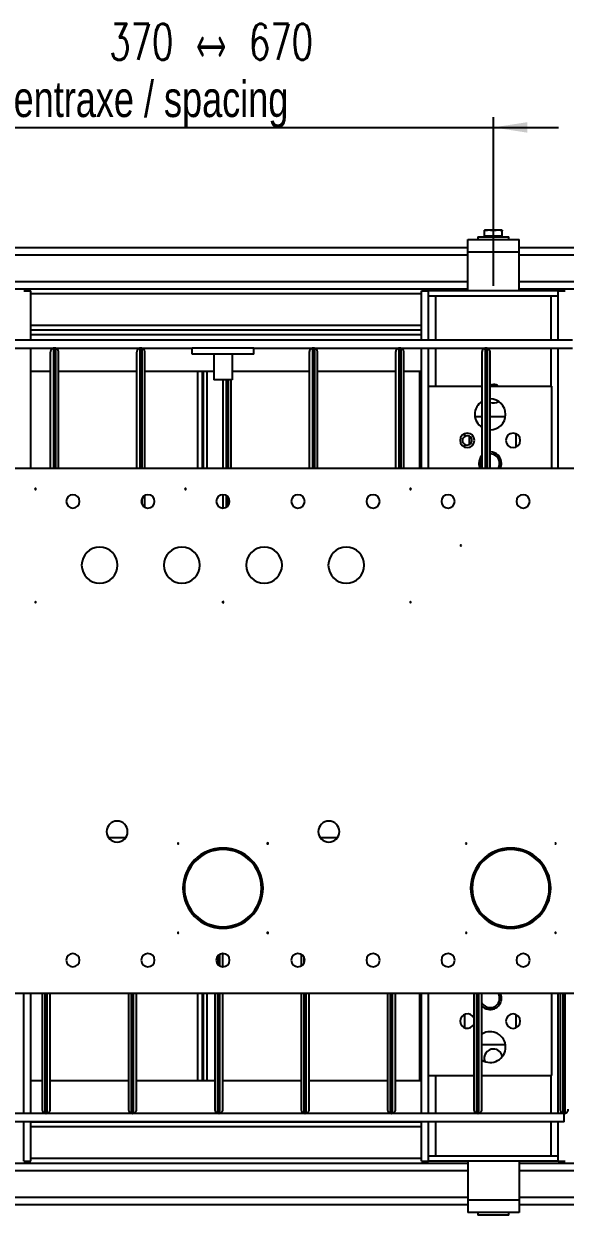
# Model space of a CAD drawing. Header units: millimetres. Extents: x -507 to 594, y -6 to 528.
# Drawn here: x 232.7 to 285.4, y 63.3 to 179.1 of the extents above; entities that cross this region are included whole.
import ezdxf

# ---------------------------------------------------------------- set-up
doc = ezdxf.new("R2010")
doc.units = ezdxf.units.MM
doc.layers.add('FORMAT', color=7, linetype='Continuous')
doc.styles.add('SLDTEXTSTYLE2', font='TXT', dxfattribs={"width": 0.75})
doc.styles.add('SLDTEXTSTYLE3', font='TXT', dxfattribs={"width": 0.694444, "bigfont": 'bigfont'})
doc.dimstyles.new('SLDDIMSTYLE0', dxfattribs={"dimtxt": 3.5, "dimasz": 3.302, "dimexe": 0, "dimexo": 0.0625, "dimgap": 0.875, "dimtad": 1, "dimdec": 0, "dimlfac": 10, "dimrnd": 1e-09, "dimzin": 12, "dimdsep": 46, "dimtxsty": 'SLDTEXTSTYLE2', "dimsah": 1, "dimcen": 0.09, "dimadec": 0, "dimazin": 3, "dimtfac": 1, "dimtdec": 0, "dimtofl": 0, "dimtmove": 0, "dimatfit": 3, "dimfxl": 0, "dimfrac": 2, "dimtolj": 1, "dimtzin": 12, "dimarcsym": 0})
doc.dimstyles.new('SLDDIMSTYLE2', dxfattribs={"dimtxt": 3.5, "dimasz": 3.302, "dimexe": 0, "dimexo": 0.0625, "dimgap": 0.875, "dimtad": 1, "dimlfac": 10, "dimrnd": 1e-09, "dimzin": 12, "dimdsep": 46, "dimtxsty": 'SLDTEXTSTYLE2', "dimsah": 1, "dimcen": 0.09, "dimadec": 0, "dimazin": 3, "dimtfac": 1, "dimtmove": 0, "dimatfit": 0, "dimfxl": 0, "dimfrac": 2, "dimtolj": 1, "dimtzin": 12, "dimarcsym": 0})
doc.dimstyles.new('SLDDIMSTYLE3', dxfattribs={"dimtxt": 3.5, "dimasz": 3.302, "dimexe": 0, "dimexo": 0.0625, "dimgap": 0.875, "dimtad": 1, "dimlfac": 10, "dimrnd": 1e-09, "dimzin": 12, "dimdsep": 46, "dimtxsty": 'SLDTEXTSTYLE2', "dimsah": 1, "dimcen": 0.09, "dimadec": 0, "dimazin": 3, "dimtfac": 1, "dimtofl": 0, "dimtmove": 0, "dimatfit": 3, "dimfxl": 0, "dimfrac": 2, "dimtolj": 1, "dimtzin": 12, "dimarcsym": 0})

# ---------------------------------------------------------------- blocks, each defined once
blk = doc.blocks.new('_D_2')
at = {"layer": 'FORMAT'}
for p, q in [((226.38, 153.68), (226.38, 170.07)), ((278.38, 153.68), (278.38, 170.07)), ((226.38, 169.07), (220.03, 169.07)), ((226.38, 169.07), (278.38, 169.07)), ((278.38, 169.07), (284.73, 169.07))]:
    blk.add_line(p, q, dxfattribs=at)
for points in [[(226.38, 169.07), (223.08, 169.58), (223.08, 168.56)], [(278.38, 169.07), (281.68, 168.56), (281.68, 169.58)]]:
    blk.add_solid(points, dxfattribs=at)
at = {"layer": 'FORMAT', "char_height": 3.5, "attachment_point": 1}
for s, insert, style in [('370 ↔ 670', (241, 179.14), 'SLDTEXTSTYLE3'), ('entraxe / spacing', (231.7, 173.58), 'SLDTEXTSTYLE2')]:
    blk.add_mtext(s, dxfattribs=dict(at, insert=insert, style=style))
blk = doc.blocks.new('_D_4')
at = {"layer": 'FORMAT'}
for p, q in [((189.88, 67.38), (189.88, 50.14)), ((314.88, 67.38), (314.88, 50.14)), ((314.88, 51.14), (189.88, 51.14))]:
    blk.add_line(p, q, dxfattribs=at)
for points in [[(189.88, 51.14), (193.18, 50.63), (193.18, 51.65)], [(314.88, 51.14), (311.58, 51.65), (311.58, 50.63)]]:
    blk.add_solid(points, dxfattribs=at)
at = {"layer": 'FORMAT', "char_height": 3.5, "attachment_point": 1, "style": 'SLDTEXTSTYLE2'}
for s, insert in [('1250', (247.21, 61.21)), ('intérieur bac / internal tank', (221.72, 55.65))]:
    blk.add_mtext(s, dxfattribs=dict(at, insert=insert))
blk = doc.blocks.new('_D_5')
at = {"layer": 'FORMAT'}
for p, q in [((184.18, 90.14), (184.18, 33.53)), ((318.88, 67.38), (318.88, 33.53)), ((184.18, 34.53), (318.88, 34.53))]:
    blk.add_line(p, q, dxfattribs=at)
for points in [[(184.18, 34.53), (187.48, 34.03), (187.48, 35.04)], [(318.88, 34.53), (315.58, 35.04), (315.58, 34.03)]]:
    blk.add_solid(points, dxfattribs=at)
at = {"layer": 'FORMAT', "char_height": 3.5, "attachment_point": 1, "style": 'SLDTEXTSTYLE2'}
for s, insert in [('1349', (247.21, 44.6)), ('hors tout sans bouchon / overall without cap', (201.87, 39.05))]:
    blk.add_mtext(s, dxfattribs=dict(at, insert=insert))

msp = doc.modelspace()

# ---------------------------------------------------------------- linework, layer by layer
at = {"color": 7, "linetype": 'Continuous', "lineweight": 25}
for p, q in [((277.956, 159.0723), (277.531, 159.0723)), ((277.531, 158.4923), (277.531, 159.0244)), ((278.806, 159.0723), (277.956, 159.0723)), ((278.381, 158.4923), (278.381, 159.0244)), ((279.231, 159.0244), (278.806, 159.0723)), ((279.231, 159.0723), (278.806, 159.0723)), ((279.231, 159.0723), (279.231, 159.0244)), ((279.231, 158.4923), (279.231, 159.0244)), ((275.881, 156.9823), (275.881, 158.1823)), ((275.881, 158.1823), (280.881, 158.1823)), ((276.881, 158.4323), (276.881, 158.1823)), ((276.881, 158.4323), (279.881, 158.4323)), ((278.381, 158.4923), (277.531, 158.4923)), ((277.6495, 158.4923), (277.6495, 158.4323)), ((279.231, 158.4923), (278.381, 158.4923)), ((279.1125, 158.4323), (279.1125, 158.4923)), ((279.881, 158.1823), (279.881, 158.4323)), ((280.881, 156.9823), (280.881, 158.1823)), ((228.881, 157.3823), (275.881, 157.3823)), ((275.881, 153.1823), (275.881, 156.9823)), ((275.881, 156.9823), (280.881, 156.9823)), ((280.881, 157.3823), (315.281, 157.3823)), ((280.881, 153.1823), (280.881, 156.9823)), ((228.881, 153.3823), (275.881, 153.3823)), ((232.691, 153.1823), (233.381, 153.1823)), ((233.381, 148.4209), (233.381, 153.1823)), ((271.381, 148.4209), (271.381, 153.1823)), ((271.381, 153.1823), (272.071, 153.1823)), ((284.691, 153.1823), (272.071, 153.1823)), ((272.071, 148.4209), (272.071, 153.1823)), ((280.881, 153.3823), (314.881, 153.3823)), ((284.691, 148.4209), (284.691, 153.1823)), ((284.691, 153.1823), (285.381, 153.1823)), ((284.691, 152.6823), (272.071, 152.6823)), ((218.871, 148.4209), (286.071, 148.4209)), ((233.381, 149.3823), (271.381, 149.3823)), ((218.871, 147.6209), (249.071, 147.6209)), ((233.381, 135.9209), (233.381, 147.6209)), ((235.271, 147.2209), (235.271, 135.9209)), ((235.571, 147.6082), (235.571, 135.9209)), ((235.771, 147.6082), (235.771, 135.9209)), ((236.071, 135.9209), (236.071, 147.2209)), ((243.671, 147.2209), (243.671, 135.9209)), ((243.971, 147.6082), (243.971, 135.9209)), ((244.171, 147.6082), (244.171, 135.9209)), ((244.471, 135.9209), (244.471, 147.2209)), ((249.071, 147.0209), (249.071, 147.6209)), ((255.071, 147.6209), (249.071, 147.6209)), ((255.071, 147.0209), (255.071, 147.6209)), ((255.071, 147.6209), (286.071, 147.6209)), ((260.471, 147.2209), (260.471, 135.9209)), ((260.771, 147.6082), (260.771, 135.9209)), ((260.971, 147.6082), (260.971, 135.9209)), ((261.271, 135.9209), (261.271, 147.2209)), ((268.871, 147.2209), (268.871, 135.9209)), ((269.171, 147.6082), (269.171, 135.9209)), ((269.371, 147.6082), (269.371, 135.9209)), ((269.671, 135.9209), (269.671, 147.2209)), ((271.381, 135.9209), (271.381, 147.6209)), ((272.071, 143.9209), (272.071, 147.6209)), ((277.271, 147.2209), (277.271, 135.9209)), ((277.571, 147.6082), (277.571, 135.9209)), ((277.771, 147.6082), (277.771, 135.9209)), ((278.071, 135.9209), (278.071, 147.2209)), ((284.691, 135.9209), (284.691, 147.6209)), ((255.071, 147.0209), (249.071, 147.0209)), ((251.171, 147.0209), (251.171, 144.5209)), ((252.971, 147.0209), (252.971, 144.5209)), ((233.381, 145.3823), (235.271, 145.3823)), ((236.071, 145.3823), (243.671, 145.3823)), ((244.471, 145.3823), (251.171, 145.3823)), ((250.081, 135.9209), (250.081, 145.3823)), ((250.181, 135.9209), (250.181, 145.3823)), ((252.971, 145.3823), (260.471, 145.3823)), ((261.271, 145.3823), (268.871, 145.3823)), ((269.671, 145.3823), (271.381, 145.3823)), ((252.971, 144.5209), (251.171, 144.5209)), ((252.071, 144.5209), (252.071, 135.9209)), ((252.371, 144.5209), (252.371, 135.9209)), ((252.571, 144.5209), (252.571, 135.9209)), ((252.871, 135.9209), (252.871, 144.5209)), ((272.071, 135.9209), (272.071, 143.9209)), ((272.071, 143.9209), (277.271, 143.9209)), ((278.071, 143.9209), (284.071, 143.9209)), ((284.071, 135.9209), (284.071, 143.9209)), ((276.5864, 140.9566), (277.271, 140.9566)), ((278.071, 140.9566), (279.5556, 140.9566)), ((276.071, 138.2585), (276.071, 139.0382)), ((295.571, 135.9209), (208.571, 135.9209)), ((244.471, 132.1443), (244.471, 133.2976)), ((252.071, 133.3709), (252.071, 132.0709)), ((252.371, 133.2976), (252.371, 132.1443)), ((244.171, 132.9709), (244.171, 132.4709)), ((252.571, 133.1363), (252.571, 132.3056)), ((247.6723, 99.4709), (247.7723, 99.4709)), ((256.3697, 99.4709), (256.4697, 99.4709)), ((275.6723, 99.4709), (275.7723, 99.4709)), ((284.3697, 99.4709), (284.4697, 99.4709)), ((251.571, 87.7056), (251.571, 88.5363)), ((251.771, 87.5443), (251.771, 88.6976)), ((252.071, 87.4709), (252.071, 88.7709)), ((259.671, 88.6976), (259.671, 87.5443)), ((259.971, 87.8709), (259.971, 88.3709)), ((208.571, 84.9209), (295.571, 84.9209)), ((232.691, 73.2209), (232.691, 84.9209)), ((233.381, 73.2209), (233.381, 84.9209)), ((234.471, 84.9209), (234.471, 73.6209)), ((234.771, 73.2336), (234.771, 84.9209)), ((234.971, 73.2336), (234.971, 84.9209)), ((235.271, 73.6209), (235.271, 84.9209)), ((242.871, 84.9209), (242.871, 73.6209)), ((243.171, 73.2336), (243.171, 84.9209)), ((243.371, 73.2336), (243.371, 84.9209)), ((243.671, 73.6209), (243.671, 84.9209)), ((250.081, 76.3823), (250.081, 84.9209)), ((250.181, 76.3823), (250.181, 84.9209)), ((251.271, 84.9209), (251.271, 73.6209)), ((251.571, 73.2336), (251.571, 84.9209)), ((251.771, 73.2336), (251.771, 84.9209)), ((252.071, 73.6209), (252.071, 84.9209)), ((259.671, 84.9209), (259.671, 73.6209)), ((259.971, 73.2336), (259.971, 84.9209)), ((260.171, 73.2336), (260.171, 84.9209)), ((260.471, 73.6209), (260.471, 84.9209)), ((268.071, 84.9209), (268.071, 73.6209)), ((268.371, 73.2336), (268.371, 84.9209)), ((268.571, 73.2336), (268.571, 84.9209)), ((268.871, 73.6209), (268.871, 84.9209)), ((271.381, 73.2209), (271.381, 84.9209)), ((272.071, 76.9209), (272.071, 84.9209)), ((276.471, 84.9209), (276.471, 73.6209)), ((276.771, 73.2336), (276.771, 84.9209)), ((276.971, 73.2336), (276.971, 84.9209)), ((277.271, 84.8728), (277.3002, 84.9209)), ((277.271, 73.6209), (277.271, 84.9209)), ((284.071, 76.9209), (284.071, 84.9209)), ((284.691, 73.2209), (284.691, 84.9209)), ((284.871, 84.9209), (284.871, 73.6209)), ((285.171, 73.2336), (285.171, 84.9209)), ((285.371, 73.2336), (285.371, 84.9209)), ((279.5556, 79.8853), (277.271, 79.8853)), ((272.071, 76.9209), (276.471, 76.9209)), ((272.071, 73.2209), (272.071, 76.9209)), ((277.271, 76.9209), (284.071, 76.9209)), ((234.471, 76.3823), (233.381, 76.3823)), ((242.871, 76.3823), (235.271, 76.3823)), ((251.271, 76.3823), (243.671, 76.3823)), ((259.671, 76.3823), (252.071, 76.3823)), ((268.071, 76.3823), (260.471, 76.3823)), ((271.381, 76.3823), (268.871, 76.3823)), ((285.271, 73.2209), (218.071, 73.2209)), ((285.271, 72.4209), (285.271, 73.2209)), ((285.271, 72.4209), (218.071, 72.4209)), ((232.691, 68.5823), (232.691, 72.4209)), ((233.381, 68.5823), (233.381, 72.4209)), ((271.381, 72.3823), (233.381, 72.3823)), ((271.381, 68.5823), (271.381, 72.4209)), ((272.071, 68.5823), (272.071, 72.4209)), ((284.691, 68.5823), (284.691, 72.4209)), ((228.881, 68.3823), (275.881, 68.3823)), ((232.691, 68.5823), (233.381, 68.5823)), ((271.381, 68.5823), (272.071, 68.5823)), ((284.691, 69.0823), (272.071, 69.0823)), ((284.691, 68.5823), (272.071, 68.5823)), ((275.881, 68.5823), (275.881, 64.7823)), ((280.881, 68.5823), (280.881, 64.7823)), ((280.881, 68.3823), (314.881, 68.3823)), ((284.691, 68.5823), (285.381, 68.5823)), ((228.881, 64.3823), (275.881, 64.3823)), ((280.881, 64.7823), (275.881, 64.7823)), ((275.881, 64.7823), (275.881, 63.5823)), ((280.881, 64.7823), (280.881, 63.5823)), ((280.881, 64.3823), (315.281, 64.3823)), ((280.881, 63.5823), (275.881, 63.5823)), ((276.881, 63.5823), (276.881, 63.3323)), ((279.881, 63.3323), (276.881, 63.3323)), ((277.6495, 63.3323), (277.6495, 63.2723)), ((279.1125, 63.2723), (279.1125, 63.3323)), ((279.881, 63.3323), (279.881, 63.5823))]:
    msp.add_line(p, q, dxfattribs=at)
at = {"color": 8, "linetype": 'Continuous', "lineweight": 25}
for p, q in [((228.881, 156.6823), (275.881, 156.6823)), ((280.881, 156.6823), (315.981, 156.6823)), ((228.881, 154.0823), (275.881, 154.0823)), ((280.881, 154.0823), (318.581, 154.0823)), ((233.381, 152.9323), (271.381, 152.9323)), ((272.771, 148.4209), (272.771, 152.6823)), ((283.991, 148.4209), (283.991, 152.6823)), ((233.381, 149.8323), (271.381, 149.8323)), ((233.381, 148.9323), (271.381, 148.9323)), ((272.771, 143.9209), (272.771, 147.6209)), ((283.991, 143.9209), (283.991, 147.6209)), ((249.6184, 135.9209), (249.6184, 145.3823)), ((250.5184, 135.9209), (250.5184, 145.3823)), ((271.2184, 135.9209), (271.2184, 145.3823)), ((275.571, 139.2931), (275.571, 139.008)), ((280.571, 139.2931), (280.571, 138.0036)), ((275.571, 138.2887), (275.571, 138.0036)), ((242.5872, 100.0009), (240.9548, 100.0009)), ((263.1872, 100.0009), (261.5548, 100.0009)), ((251.7294, 99.006), (252.4126, 99.006)), ((279.7294, 99.006), (280.4126, 99.006)), ((249.6184, 76.3823), (249.6184, 84.9209)), ((250.5184, 76.3823), (250.5184, 84.9209)), ((271.2184, 76.3823), (271.2184, 84.9209)), ((275.571, 82.8383), (275.571, 81.5488)), ((280.571, 82.8383), (280.571, 81.5488)), ((272.771, 73.2209), (272.771, 76.9209)), ((283.991, 73.2209), (283.991, 76.9209)), ((271.381, 71.9323), (233.381, 71.9323)), ((272.771, 69.0823), (272.771, 72.4209)), ((283.991, 69.0823), (283.991, 72.4209)), ((271.381, 68.8323), (233.381, 68.8323)), ((228.881, 67.6823), (275.881, 67.6823)), ((280.881, 67.6823), (318.581, 67.6823)), ((228.881, 65.0823), (275.881, 65.0823)), ((280.881, 65.0823), (315.981, 65.0823))]:
    msp.add_line(p, q, dxfattribs=at)
at = {"color": 7, "linetype": 'Continuous', "lineweight": 25, "flags": 128}
msp.add_lwpolyline([(278.381, 144.0823), (278.1998, 144.0638), (278.071, 144.0272)], dxfattribs=at)
at = {"color": 7, "linetype": 'Continuous', "lineweight": 25}
for centre, radius, start, end in [((235.671, 147.2209), 0.4, 75.522488, 104.477512), ((244.071, 147.2209), 0.4, 75.522488, 104.477512), ((260.871, 147.2209), 0.4, 75.522488, 104.477512), ((269.271, 147.2209), 0.4, 75.522488, 104.477512), ((277.671, 147.2209), 0.4, 75.522488, 104.477512), ((278.381, 143.1823), 0.9, 55.161925, 90), ((278.071, 141.1709), 1.5, 0, 90), ((278.071, 141.1709), 1.5, 122.230953, 180), ((278.381, 143.1823), 0.9, 249.852114, 303.721027), ((278.071, 141.1709), 1.5, 180, 237.769047), ((278.071, 141.1709), 1.5, 270, 0), ((275.8436, 138.6483), 0.7, 0, 180), ((275.8436, 138.6483), 0.4513, 0, 127.161447), ((280.2984, 138.6483), 0.7, 0, 180), ((275.8436, 138.6483), 0.7, 180, 0), ((275.8436, 138.6483), 0.4513, 232.838553, 0), ((280.2984, 138.6483), 0.7, 180, 0), ((278.071, 136.4209), 1.1, 136.658242, 180), ((278.071, 136.4209), 0.9188, 150.540193, 180), ((278.071, 136.4209), 1.1, 0, 90), ((278.071, 136.4209), 0.9188, 0, 90), ((278.071, 136.4209), 1.1, 180, 207.035692), ((278.071, 136.4209), 0.9188, 180, 209.459807), ((278.071, 136.4209), 0.9188, 327.030803, 0), ((278.071, 136.4209), 1.1, 332.964308, 0), ((233.821, 133.9209), 0.05, 90, 270), ((233.821, 133.9209), 0.05, 270, 90), ((237.471, 132.7209), 0.65, 90, 180), ((237.471, 132.7209), 0.65, 0, 90), ((244.771, 132.7209), 0.65, 90, 180), ((244.771, 132.7209), 0.65, 0, 90), ((248.421, 133.9209), 0.05, 90, 270), ((248.421, 133.9209), 0.05, 270, 90), ((252.071, 132.7209), 0.65, 90, 180), ((252.071, 132.7209), 0.65, 0, 90), ((259.371, 132.7209), 0.65, 90, 180), ((259.371, 132.7209), 0.65, 0, 90), ((266.671, 132.7209), 0.65, 90, 180), ((266.671, 132.7209), 0.65, 0, 90), ((270.321, 133.9209), 0.05, 90, 270), ((270.321, 133.9209), 0.05, 270, 90), ((273.971, 132.7209), 0.65, 90, 180), ((273.971, 132.7209), 0.65, 0, 90), ((281.271, 132.7209), 0.65, 90, 180), ((281.271, 132.7209), 0.65, 0, 90), ((237.471, 132.7209), 0.65, 180, 270), ((237.471, 132.7209), 0.65, 270, 0), ((244.771, 132.7209), 0.65, 180, 270), ((244.771, 132.7209), 0.65, 270, 0), ((252.071, 132.7209), 0.65, 180, 270), ((252.071, 132.7209), 0.65, 270, 0), ((259.371, 132.7209), 0.65, 180, 270), ((259.371, 132.7209), 0.65, 270, 0), ((266.671, 132.7209), 0.65, 180, 270), ((266.671, 132.7209), 0.65, 270, 0), ((273.971, 132.7209), 0.65, 180, 270), ((273.971, 132.7209), 0.65, 270, 0), ((281.271, 132.7209), 0.65, 180, 270), ((281.271, 132.7209), 0.65, 270, 0), ((240.071, 126.5209), 1.75, 90, 270), ((240.071, 126.5209), 1.75, 270, 90), ((248.071, 126.5209), 1.75, 90, 270), ((248.071, 126.5209), 1.75, 270, 90), ((256.071, 126.5209), 1.75, 90, 270), ((256.071, 126.5209), 1.75, 270, 90), ((264.071, 126.5209), 1.75, 90, 270), ((264.071, 126.5209), 1.75, 270, 90), ((275.221, 128.4209), 0.05, 90, 270), ((275.221, 128.4209), 0.05, 270, 90), ((233.821, 122.9209), 0.05, 90, 270), ((233.821, 122.9209), 0.05, 270, 90), ((252.071, 122.9209), 0.05, 90, 270), ((252.071, 122.9209), 0.05, 270, 90), ((270.321, 122.9209), 0.05, 90, 270), ((270.321, 122.9209), 0.05, 270, 90), ((241.771, 100.6209), 1.025, 90, 270), ((241.771, 100.6209), 1.025, 270, 90), ((262.371, 100.6209), 1.025, 90, 270), ((262.371, 100.6209), 1.025, 270, 90), ((247.7223, 99.4697), 0.05, 90, 270), ((247.7223, 99.4697), 0.05, 270, 90), ((252.071, 95.1209), 3.9, 90, 270), ((252.071, 95.1209), 3.75, 0, 180), ((252.071, 95.1209), 3.9, 270, 90), ((256.4197, 99.4697), 0.05, 0, 180), ((256.4197, 99.4697), 0.05, 180, 0), ((275.7223, 99.4697), 0.05, 90, 270), ((275.7223, 99.4697), 0.05, 270, 90), ((280.071, 95.1209), 3.9, 90, 270), ((280.071, 95.1209), 3.75, 0, 180), ((280.071, 95.1209), 3.9, 270, 90), ((284.4197, 99.4697), 0.05, 0, 180), ((284.4197, 99.4697), 0.05, 180, 0), ((252.071, 95.1209), 3.75, 180, 0), ((280.071, 95.1209), 3.75, 180, 0), ((247.7223, 90.7722), 0.05, 0, 180), ((247.7223, 90.7722), 0.05, 180, 0), ((256.4197, 90.7722), 0.05, 90, 270), ((256.4197, 90.7722), 0.05, 270, 90), ((275.7223, 90.7722), 0.05, 0, 180), ((275.7223, 90.7722), 0.05, 180, 0), ((284.4197, 90.7722), 0.05, 90, 270), ((284.4197, 90.7722), 0.05, 270, 90), ((237.471, 88.1209), 0.65, 90, 180), ((237.471, 88.1209), 0.65, 180, 270), ((237.471, 88.1209), 0.65, 0, 90), ((237.471, 88.1209), 0.65, 270, 0), ((244.771, 88.1209), 0.65, 90, 180), ((244.771, 88.1209), 0.65, 180, 270), ((244.771, 88.1209), 0.65, 0, 90), ((244.771, 88.1209), 0.65, 270, 0), ((252.071, 88.1209), 0.65, 90, 180), ((252.071, 88.1209), 0.65, 180, 270), ((252.071, 88.1209), 0.65, 0, 90), ((252.071, 88.1209), 0.65, 270, 0), ((259.371, 88.1209), 0.65, 90, 180), ((259.371, 88.1209), 0.65, 180, 270), ((259.371, 88.1209), 0.65, 0, 90), ((259.371, 88.1209), 0.65, 270, 0), ((266.671, 88.1209), 0.65, 90, 180), ((266.671, 88.1209), 0.65, 180, 270), ((266.671, 88.1209), 0.65, 0, 90), ((266.671, 88.1209), 0.65, 270, 0), ((273.971, 88.1209), 0.65, 90, 180), ((273.971, 88.1209), 0.65, 180, 270), ((273.971, 88.1209), 0.65, 0, 90), ((273.971, 88.1209), 0.65, 270, 0), ((281.271, 88.1209), 0.65, 90, 180), ((281.271, 88.1209), 0.65, 180, 270), ((281.271, 88.1209), 0.65, 0, 90), ((281.271, 88.1209), 0.65, 270, 0), ((278.071, 84.4209), 0.9188, 0, 32.969197), ((278.071, 84.4209), 1.1, 0, 27.035692), ((278.071, 84.4209), 0.9188, 209.459807, 0), ((278.071, 84.4209), 1.1, 223.341758, 0), ((275.8436, 82.1936), 0.7, 26.328461, 180), ((280.2984, 82.1936), 0.7, 0, 180), ((275.8436, 82.1936), 0.7, 180, 333.671539), ((278.071, 79.6709), 1.5, 0, 122.230953), ((280.2984, 82.1936), 0.7, 180, 0), ((278.071, 79.6709), 1.5, 237.769047, 0), ((278.381, 78.5823), 0.9, 90, 200.359753), ((278.381, 78.5823), 0.9, 11.42834, 90), ((234.871, 73.6209), 0.4, 255.522488, 284.477512), ((243.271, 73.6209), 0.4, 255.522488, 284.477512), ((251.671, 73.6209), 0.4, 255.522488, 284.477512), ((260.071, 73.6209), 0.4, 255.522488, 284.477512), ((268.471, 73.6209), 0.4, 255.522488, 284.477512), ((276.871, 73.6209), 0.4, 255.522488, 284.477512), ((285.271, 73.6209), 0.4, 255.522488, 284.477512)]:
    msp.add_arc(centre, radius, start, end, dxfattribs=at)
for points, knots in [([(277.956, 159.0723), (277.9206, 159.0716), (277.8496, 159.0704), (277.7432, 159.0604), (277.6368, 159.0455), (277.5663, 159.0314), (277.531, 159.0244)], [0, 0, 0, 0, 0.24858179, 0.49781119, 0.7486961, 1, 1, 1, 1]), ([(277.531, 159.0244), (277.531, 159.0314), (277.531, 159.0453), (277.531, 159.0603), (277.531, 159.0704), (277.531, 159.0716), (277.531, 159.0723)], [0, 0, 0, 0, 0.24885833, 0.49808005, 0.74872337, 1, 1, 1, 1]), ([(278.381, 159.0244), (278.346, 159.0314), (278.2761, 159.0453), (278.1701, 159.0603), (278.0634, 159.0704), (277.9918, 159.0716), (277.956, 159.0723)], [0, 0, 0, 0, 0.248858328, 0.498080049, 0.748723369, 1, 1, 1, 1]), ([(278.806, 159.0723), (278.7706, 159.0716), (278.6996, 159.0704), (278.5932, 159.0604), (278.4868, 159.0455), (278.4163, 159.0314), (278.381, 159.0244)], [0, 0, 0, 0, 0.24858179, 0.49781119, 0.7486961, 1, 1, 1, 1]), ([(235.571, 147.6082), (235.5354, 147.5961), (235.4679, 147.5731), (235.3896, 147.5102), (235.3374, 147.4449), (235.3037, 147.3841), (235.2767, 147.3104), (235.2728, 147.2497), (235.271, 147.2209)], [0, 0, 0, 0, 0.2798083, 0.529640966, 0.650881874, 0.759073677, 0.885973276, 1, 1, 1, 1]), ([(236.071, 147.2209), (236.0692, 147.2497), (236.0665, 147.2939), (236.0512, 147.3474), (236.0328, 147.3944), (236.0045, 147.4449), (235.9525, 147.5102), (235.874, 147.5731), (235.8066, 147.5961), (235.771, 147.6082)], [0, 0, 0, 0, 0.113947857, 0.175030113, 0.241237455, 0.349305555, 0.470576292, 0.720306477, 1, 1, 1, 1]), ([(243.971, 147.6082), (243.9354, 147.5961), (243.8679, 147.5731), (243.7896, 147.5102), (243.7374, 147.4449), (243.7037, 147.3841), (243.6767, 147.3104), (243.6728, 147.2497), (243.671, 147.2209)], [0, 0, 0, 0, 0.2798083, 0.52964097, 0.65088187, 0.75907368, 0.88597328, 1, 1, 1, 1]), ([(244.471, 147.2209), (244.4692, 147.2497), (244.4665, 147.2939), (244.4512, 147.3474), (244.4328, 147.3944), (244.4045, 147.4449), (244.3525, 147.5102), (244.274, 147.5731), (244.2066, 147.5961), (244.171, 147.6082)], [0, 0, 0, 0, 0.11394786, 0.17503011, 0.24123746, 0.34930555, 0.47057629, 0.72030648, 1, 1, 1, 1]), ([(260.771, 147.6082), (260.7354, 147.5961), (260.6679, 147.5731), (260.5896, 147.5102), (260.5374, 147.4449), (260.5037, 147.3841), (260.4767, 147.3104), (260.4728, 147.2497), (260.471, 147.2209)], [0, 0, 0, 0, 0.2798083, 0.52964097, 0.65088187, 0.75907368, 0.88597328, 1, 1, 1, 1]), ([(261.271, 147.2209), (261.2692, 147.2497), (261.2665, 147.2939), (261.2512, 147.3474), (261.2328, 147.3944), (261.2045, 147.4449), (261.1525, 147.5102), (261.074, 147.5731), (261.0066, 147.5961), (260.971, 147.6082)], [0, 0, 0, 0, 0.11394786, 0.17503011, 0.24123746, 0.34930555, 0.47057629, 0.72030648, 1, 1, 1, 1]), ([(269.171, 147.6082), (269.1354, 147.5961), (269.0679, 147.5731), (268.9896, 147.5102), (268.9374, 147.4449), (268.9037, 147.3841), (268.8767, 147.3104), (268.8728, 147.2497), (268.871, 147.2209)], [0, 0, 0, 0, 0.2798083, 0.52964097, 0.65088187, 0.75907368, 0.88597328, 1, 1, 1, 1]), ([(269.671, 147.2209), (269.6692, 147.2497), (269.6665, 147.2939), (269.6512, 147.3474), (269.6328, 147.3944), (269.6045, 147.4449), (269.5525, 147.5102), (269.474, 147.5731), (269.4066, 147.5961), (269.371, 147.6082)], [0, 0, 0, 0, 0.11394786, 0.17503011, 0.24123746, 0.34930555, 0.47057629, 0.72030648, 1, 1, 1, 1]), ([(277.571, 147.6082), (277.5354, 147.5961), (277.4679, 147.5731), (277.3896, 147.5102), (277.3374, 147.4449), (277.3037, 147.3841), (277.2767, 147.3104), (277.2728, 147.2497), (277.271, 147.2209)], [0, 0, 0, 0, 0.2798083, 0.52964097, 0.65088187, 0.75907368, 0.88597328, 1, 1, 1, 1]), ([(278.071, 147.2209), (278.0692, 147.2497), (278.0665, 147.2939), (278.0512, 147.3474), (278.0328, 147.3944), (278.0045, 147.4449), (277.9525, 147.5102), (277.874, 147.5731), (277.8066, 147.5961), (277.771, 147.6082)], [0, 0, 0, 0, 0.11394786, 0.17503011, 0.24123746, 0.34930555, 0.47057629, 0.72030648, 1, 1, 1, 1]), ([(275.3923, 138.6483), (275.3946, 138.6831), (275.3993, 138.7533), (275.437, 138.8525), (275.4935, 138.9409), (275.5455, 138.9859), (275.571, 139.008)], [0, 0, 0, 0, 0.25046835, 0.50544487, 0.75782404, 1, 1, 1, 1]), ([(275.571, 138.2887), (275.5455, 138.3108), (275.4934, 138.3558), (275.437, 138.4442), (275.3993, 138.5434), (275.3946, 138.6135), (275.3923, 138.6483)], [0, 0, 0, 0, 0.24273466, 0.49469652, 0.74922468, 1, 1, 1, 1]), ([(234.471, 73.6209), (234.4727, 73.5922), (234.4754, 73.548), (234.4908, 73.4945), (234.5091, 73.4475), (234.5375, 73.397), (234.5895, 73.3317), (234.668, 73.2688), (234.7354, 73.2458), (234.771, 73.2336)], [0, 0, 0, 0, 0.11394786, 0.17503011, 0.24123746, 0.34930555, 0.47057629, 0.72030648, 1, 1, 1, 1]), ([(234.971, 73.2336), (235.0066, 73.2458), (235.074, 73.2688), (235.1524, 73.3316), (235.2046, 73.397), (235.2383, 73.4577), (235.2652, 73.5315), (235.2691, 73.5922), (235.271, 73.6209)], [0, 0, 0, 0, 0.2798083, 0.52964097, 0.65088187, 0.75907368, 0.88597328, 1, 1, 1, 1]), ([(242.871, 73.6209), (242.8727, 73.5922), (242.8754, 73.548), (242.8908, 73.4945), (242.9091, 73.4475), (242.9375, 73.397), (242.9895, 73.3317), (243.068, 73.2688), (243.1354, 73.2458), (243.171, 73.2336)], [0, 0, 0, 0, 0.113947857, 0.175030113, 0.241237455, 0.349305555, 0.470576292, 0.720306477, 1, 1, 1, 1]), ([(243.371, 73.2336), (243.4066, 73.2458), (243.474, 73.2688), (243.5524, 73.3316), (243.6046, 73.397), (243.6383, 73.4577), (243.6652, 73.5315), (243.6691, 73.5922), (243.671, 73.6209)], [0, 0, 0, 0, 0.2798083, 0.52964097, 0.65088187, 0.75907368, 0.88597328, 1, 1, 1, 1]), ([(251.271, 73.6209), (251.2727, 73.5922), (251.2754, 73.548), (251.2908, 73.4945), (251.3091, 73.4475), (251.3375, 73.397), (251.3895, 73.3317), (251.468, 73.2688), (251.5354, 73.2458), (251.571, 73.2336)], [0, 0, 0, 0, 0.11394786, 0.17503011, 0.24123746, 0.34930555, 0.47057629, 0.72030648, 1, 1, 1, 1]), ([(251.771, 73.2336), (251.8066, 73.2458), (251.874, 73.2688), (251.9524, 73.3316), (252.0046, 73.397), (252.0383, 73.4577), (252.0652, 73.5315), (252.0691, 73.5922), (252.071, 73.6209)], [0, 0, 0, 0, 0.2798083, 0.52964097, 0.65088187, 0.75907368, 0.88597328, 1, 1, 1, 1]), ([(259.671, 73.6209), (259.6727, 73.5922), (259.6754, 73.548), (259.6908, 73.4945), (259.7091, 73.4475), (259.7375, 73.397), (259.7895, 73.3317), (259.868, 73.2688), (259.9354, 73.2458), (259.971, 73.2336)], [0, 0, 0, 0, 0.113947857, 0.175030113, 0.241237455, 0.349305555, 0.470576292, 0.720306477, 1, 1, 1, 1]), ([(260.171, 73.2336), (260.2066, 73.2458), (260.274, 73.2688), (260.3524, 73.3316), (260.4046, 73.397), (260.4383, 73.4577), (260.4652, 73.5315), (260.4691, 73.5922), (260.471, 73.6209)], [0, 0, 0, 0, 0.2798083, 0.529640966, 0.650881874, 0.759073677, 0.885973276, 1, 1, 1, 1]), ([(268.071, 73.6209), (268.0727, 73.5922), (268.0754, 73.548), (268.0908, 73.4945), (268.1091, 73.4475), (268.1375, 73.397), (268.1895, 73.3317), (268.268, 73.2688), (268.3354, 73.2458), (268.371, 73.2336)], [0, 0, 0, 0, 0.11394786, 0.17503011, 0.24123746, 0.34930555, 0.47057629, 0.72030648, 1, 1, 1, 1]), ([(268.571, 73.2336), (268.6066, 73.2458), (268.674, 73.2688), (268.7524, 73.3316), (268.8046, 73.397), (268.8383, 73.4577), (268.8652, 73.5315), (268.8691, 73.5922), (268.871, 73.6209)], [0, 0, 0, 0, 0.2798083, 0.52964097, 0.65088187, 0.75907368, 0.88597328, 1, 1, 1, 1]), ([(276.471, 73.6209), (276.4727, 73.5922), (276.4754, 73.548), (276.4908, 73.4945), (276.5091, 73.4475), (276.5375, 73.397), (276.5895, 73.3317), (276.668, 73.2688), (276.7354, 73.2458), (276.771, 73.2336)], [0, 0, 0, 0, 0.11394786, 0.17503011, 0.24123746, 0.34930555, 0.47057629, 0.72030648, 1, 1, 1, 1]), ([(276.971, 73.2336), (277.0066, 73.2458), (277.074, 73.2688), (277.1524, 73.3316), (277.2046, 73.397), (277.2383, 73.4577), (277.2652, 73.5315), (277.2691, 73.5922), (277.271, 73.6209)], [0, 0, 0, 0, 0.2798083, 0.52964097, 0.65088187, 0.75907368, 0.88597328, 1, 1, 1, 1]), ([(284.871, 73.6209), (284.8727, 73.5922), (284.8754, 73.548), (284.8908, 73.4945), (284.9091, 73.4475), (284.9375, 73.397), (284.9895, 73.3317), (285.068, 73.2688), (285.1354, 73.2458), (285.171, 73.2336)], [0, 0, 0, 0, 0.11394786, 0.17503011, 0.24123746, 0.34930555, 0.47057629, 0.72030648, 1, 1, 1, 1]), ([(285.371, 73.2336), (285.4066, 73.2458), (285.474, 73.2688), (285.5524, 73.3316), (285.6046, 73.397), (285.6383, 73.4577), (285.6652, 73.5315), (285.6691, 73.5922), (285.671, 73.6209)], [0, 0, 0, 0, 0.2798083, 0.52964097, 0.65088187, 0.75907368, 0.88597328, 1, 1, 1, 1])]:
    msp.add_open_spline(points, degree=3, knots=knots, dxfattribs=at)

# ---------------------------------------------------------------- dimensions: what is measured, and where the dimension line sits
at = {"layer": 'FORMAT'}
dim = msp.add_linear_dim(base=(278.381, 169.0723), p1=(226.381, 152.6823), p2=(278.381, 152.6823), text='370 ↔ 670\\Pentraxe / spacing ', dimstyle='SLDDIMSTYLE2', dxfattribs=at)
dim.commit()
dim.dimension.update_dxf_attribs({"geometry": '_D_2', "text_midpoint": (252.381, 169.0723), "dimtype": 160})
for base, p1, p2, text, dimstyle, picture, middle in [((318.881, 34.5349), (184.181, 91.1398), (318.881, 68.3823), '1349\\Phors tout sans bouchon / overall without cap', 'SLDDIMSTYLE3', '_D_5', (252.381, 34.5349)), ((189.881, 51.1422), (314.881, 68.3823), (189.881, 68.3823), '<>\\Pintérieur bac / internal tank', 'SLDDIMSTYLE0', '_D_4', (252.381, 51.1422))]:
    dim = msp.add_linear_dim(base=base, p1=p1, p2=p2, angle=0, text=text, dimstyle=dimstyle, dxfattribs=at)
    dim.commit()
    dim.dimension.update_dxf_attribs({"geometry": picture, "text_midpoint": middle, "dimtype": 160})

doc.saveas('drawing.dxf')
